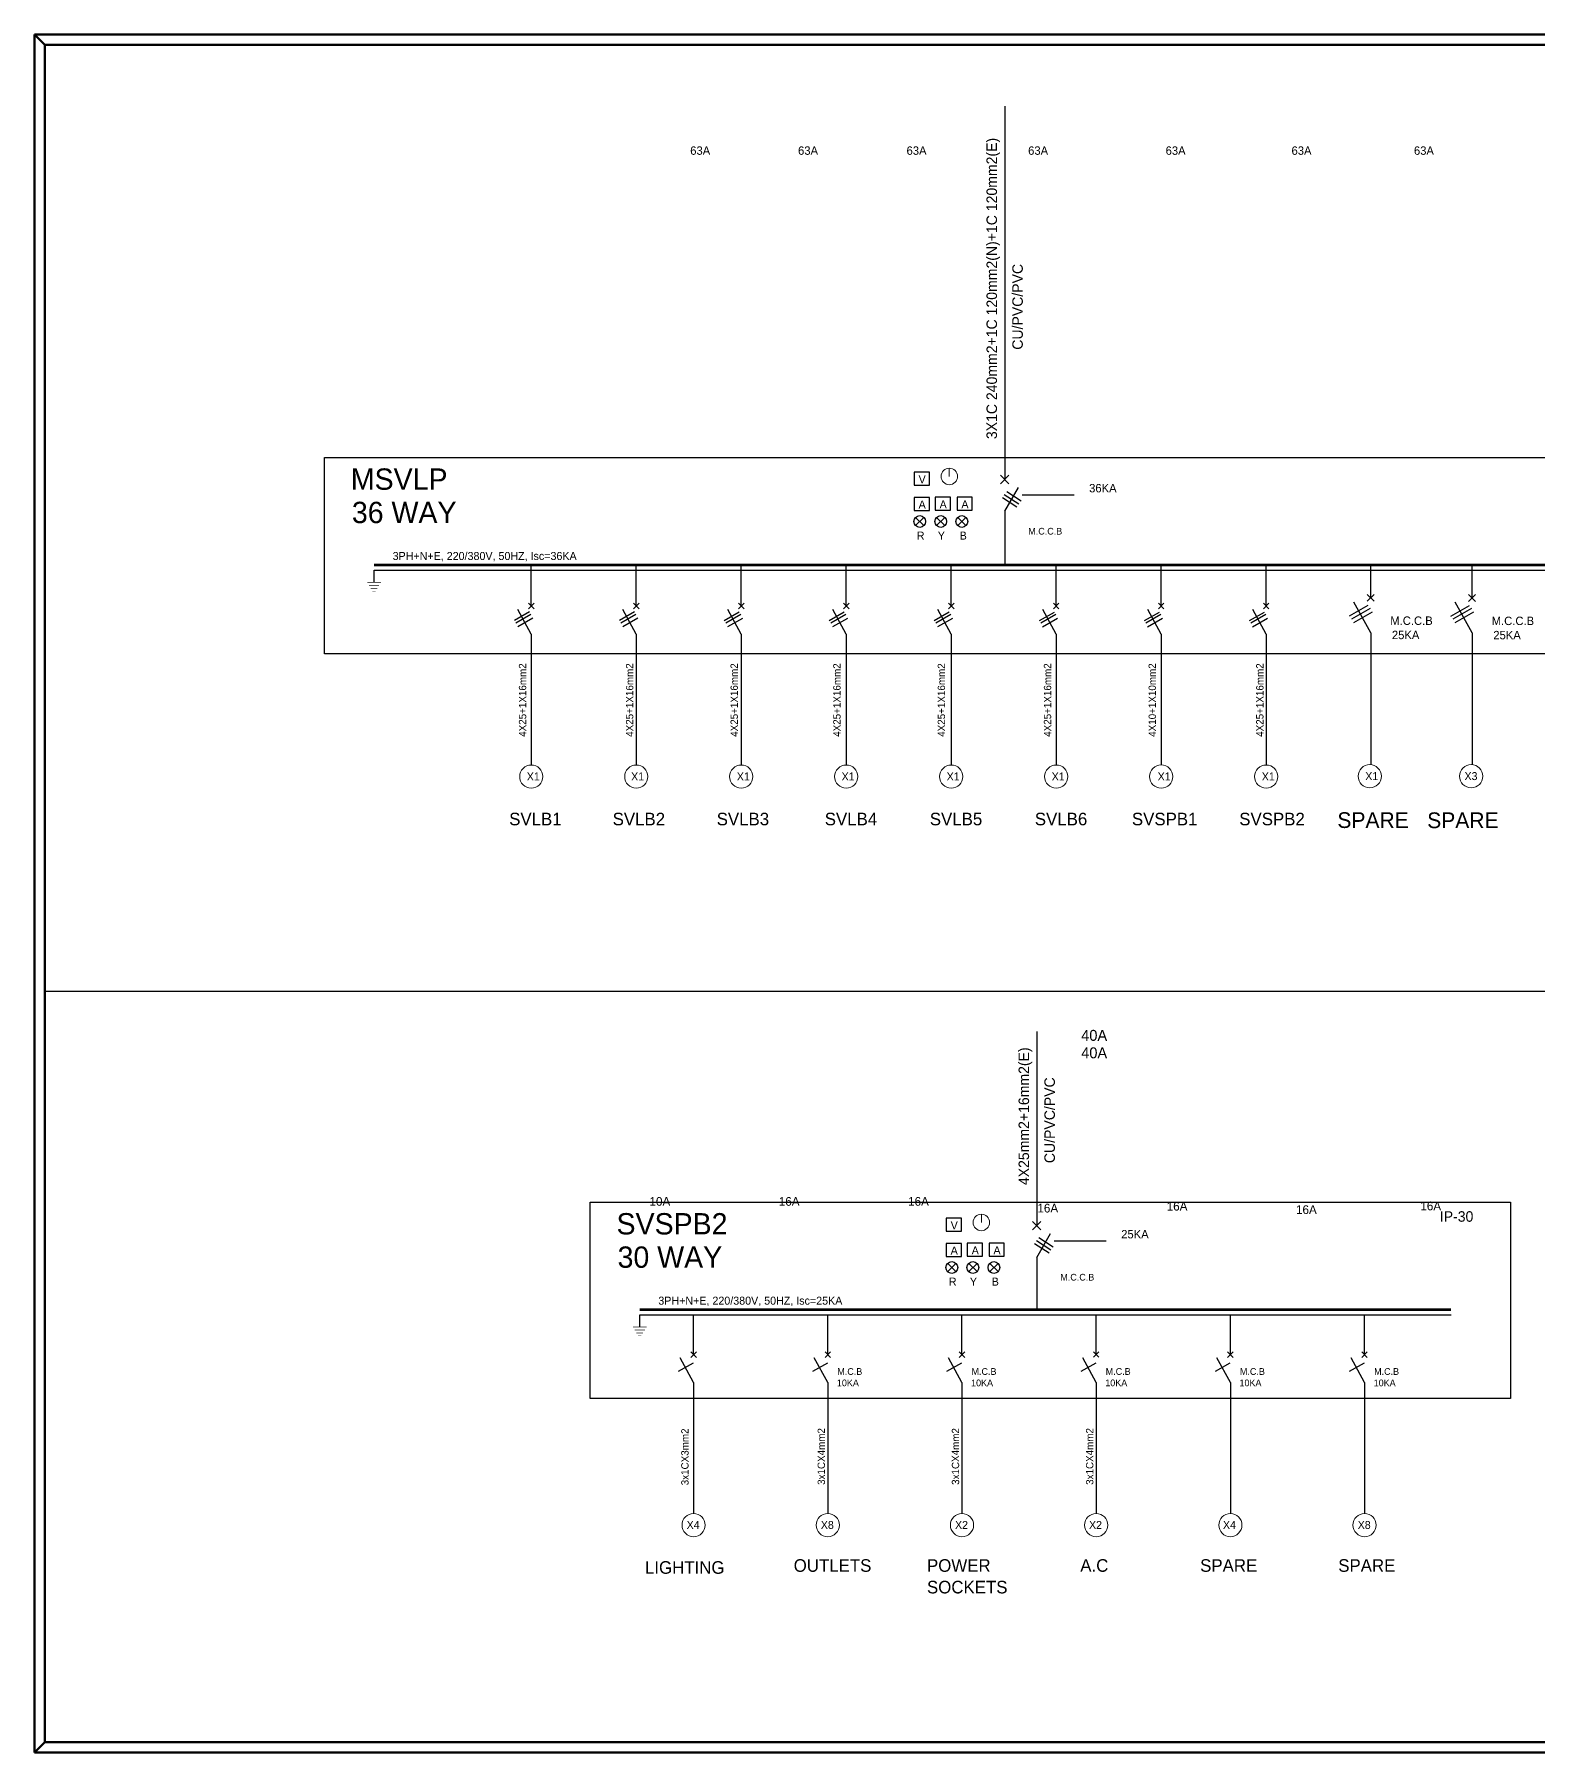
# Model space of a CAD drawing. Header units: millimetres. Extents: x -294 to -67, y -339 to 1001.
# Drawn here: x -294.1 to -235.7, y 49.6 to 116.3 of the extents above; entities that cross this region are included whole.
import ezdxf

# ---------------------------------------------------------------- set-up
doc = ezdxf.new("R2010")
doc.units = ezdxf.units.MM
doc.header["$LTSCALE"] = 500
doc.header["$MEASUREMENT"] = 0
for name, pattern in [('CENTER', [2, 1.25, -0.25, 0.25, -0.25]), ('CONTINUA', [0]), ('DASHED', [19.05, 12.7, -6.35])]:
    doc.linetypes.add(name, pattern=pattern)
for name, color, linetype in [('DETAIL', 4, 'Continuous'), ('E-BUSBAR', 2, 'Continuous'), ('E-L', 11, 'Continuous'), ('E-PANEL', 1, 'CENTER'), ('E-SLD', 4, 'Continuous'), ('E-T25', 3, 'Continuous'), ('E-TEXT', 3, 'Continuous'), ('E-WIRE', 4, 'CONTINUA'), ('WIRRING', 3, 'Continuous')]:
    doc.layers.add(name, color=color, linetype=linetype)
for name, color, linetype, lineweight in [('E-LTABLE', 3, 'Continuous', 0), ('PANEL SLD', 1, 'Continuous', 0), ('UG-BORDER', 20, 'Continuous', 80)]:
    doc.layers.add(name, color=color, linetype=linetype, lineweight=lineweight)
doc.styles.add('STENCIL', font='stencil.shx')

msp = doc.modelspace()

# ---------------------------------------------------------------- linework, layer by layer
at = {"color": 4, "ltscale": 0.5}
for points in [[(-259.368, 99.327), (-259.957, 99.327), (-259.957, 98.826), (-259.368, 98.826)], [(-259.368, 98.349), (-259.957, 98.349), (-259.957, 97.847), (-259.368, 97.847)], [(-258.552, 98.353), (-259.14, 98.353), (-259.14, 97.852), (-258.552, 97.852)], [(-257.707, 98.358), (-258.295, 98.358), (-258.295, 97.857), (-257.707, 97.857)], [(-258.124, 70.368), (-258.712, 70.368), (-258.712, 69.867), (-258.124, 69.867)], [(-258.124, 69.39), (-258.712, 69.39), (-258.712, 68.889), (-258.124, 68.889)], [(-257.307, 69.395), (-257.896, 69.395), (-257.896, 68.894), (-257.307, 68.894)], [(-256.462, 69.4), (-257.051, 69.4), (-257.051, 68.898), (-256.462, 68.898)]]:
    msp.add_lwpolyline(points, close=True, dxfattribs=at)
at = {"layer": 'DETAIL'}
for p, q in [((-274.824, 93.044, 0.004), (-274.824, 87.962, 0.004)), ((-270.748, 93.044, 0.004), (-270.748, 92.146, 0.004)), ((-262.596, 93.044, 0.004), (-262.596, 87.962, 0.004)), ((-258.52, 93.044, 0.004), (-258.52, 92.146, 0.004)), ((-254.444, 93.044, 0.004), (-254.444, 92.146, 0.004)), ((-250.368, 93.045, 0.004), (-250.368, 92.147, 0.004)), ((-246.292, 93.044, 0.004), (-246.292, 87.962, 0.004)), ((-242.234, 93.093, 0.004), (-242.234, 87.974, 0.004)), ((-238.297, 93.087, 0.004), (-238.296, 87.974, 0.004)), ((-270.748, 92.185, 0.004), (-270.748, 87.962, 0.004)), ((-258.52, 92.146, 0.004), (-258.52, 87.962, 0.004)), ((-254.444, 92.146, 0.004), (-254.444, 87.962, 0.004)), ((-250.368, 92.147, 0.004), (-250.368, 87.963, 0.004)), ((-268.522, 63.989, 0.004), (-268.522, 58.907, 0.004)), ((-263.312, 63.989, 0.004), (-263.312, 58.907, 0.004)), ((-258.102, 63.989, 0.004), (-258.102, 62.736, 0.004)), ((-252.892, 63.99, 0.004), (-252.892, 58.908, 0.004)), ((-247.682, 63.989, 0.004), (-247.682, 58.907, 0.004)), ((-242.472, 63.989, 0.004), (-242.472, 58.907, 0.004)), ((-258.102, 62.736, 0.004), (-258.102, 58.907, 0.004))]:
    msp.add_line(p, q, dxfattribs=at)
at = {"layer": 'E-BUSBAR'}
for p, q in [((-280.929, 95.054, 0.004), (-280.929, 95.531, 0.004)), ((-270.614, 66.147, 0.004), (-270.614, 66.624, 0.004))]:
    msp.add_line(p, q, dxfattribs=at)
at = {"layer": 'E-BUSBAR', "linetype": 'DASHED'}
for p, q in [((-280.929, 95.531, 0.004), (-226.597, 95.531, 0.004)), ((-270.614, 66.624, 0.004), (-239.112, 66.624, 0.004))]:
    msp.add_line(p, q, dxfattribs=at)
at = {"layer": 'E-BUSBAR', "const_width": 0.0229, "elevation": 0.004}
for points in [[(-280.664, 95.054), (-281.193, 95.054)], [(-270.349, 66.147), (-270.878, 66.147)]]:
    msp.add_lwpolyline(points, dxfattribs=at)
at = {"layer": 'E-BUSBAR', "linetype": 'DASHED', "const_width": 0.0229, "elevation": 0.004}
for points in [[(-280.73, 94.939), (-281.127, 94.939)], [(-280.796, 94.825), (-281.061, 94.825)], [(-280.862, 94.71), (-280.995, 94.71)], [(-270.415, 66.032), (-270.812, 66.032)], [(-270.481, 65.918), (-270.746, 65.918)], [(-270.547, 65.803), (-270.68, 65.803)]]:
    msp.add_lwpolyline(points, dxfattribs=at)
at = {"layer": 'E-L', "color": 1}
for p, q in [((-259.902, 97.254, 0), (-259.58, 97.576, 0)), ((-259.58, 97.254, 0), (-259.902, 97.576, 0)), ((-258.658, 68.295, 0), (-258.335, 68.618, 0)), ((-258.335, 68.295, 0), (-258.658, 68.618, 0))]:
    msp.add_line(p, q, dxfattribs=at)
at = {"layer": 'E-L', "color": 2}
for p, q in [((-259.086, 97.254, 0), (-258.764, 97.576, 0)), ((-258.764, 97.254, 0), (-259.086, 97.576, 0)), ((-257.841, 68.295, 0), (-257.519, 68.618, 0)), ((-257.519, 68.295, 0), (-257.841, 68.618, 0))]:
    msp.add_line(p, q, dxfattribs=at)
at = {"layer": 'E-L', "color": 5}
for p, q in [((-258.269, 97.254, 0), (-257.947, 97.576, 0)), ((-257.947, 97.254, 0), (-258.269, 97.576, 0)), ((-257.025, 68.295, 0), (-256.702, 68.618, 0)), ((-256.702, 68.295, 0), (-257.025, 68.618, 0))]:
    msp.add_line(p, q, dxfattribs=at)
at = {"layer": 'E-L', "color": 1}
for centre in [(-259.741, 97.415, 0), (-258.497, 68.456, 0)]:
    msp.add_circle(centre, 0.228, dxfattribs=at)
at = {"layer": 'E-L', "color": 2}
for centre in [(-258.925, 97.415, 0), (-257.68, 68.456, 0)]:
    msp.add_circle(centre, 0.228, dxfattribs=at)
at = {"layer": 'E-L', "color": 5}
for centre in [(-258.108, 97.415, 0), (-256.864, 68.456, 0)]:
    msp.add_circle(centre, 0.228, dxfattribs=at)
at = {"layer": 'E-LTABLE'}
for p, q in [((-258.594, 99.484), (-258.594, 99.164)), ((-257.349, 70.525), (-257.349, 70.205))]:
    msp.add_line(p, q, dxfattribs=at)
for centre in [(-258.594, 99.164), (-257.349, 70.205)]:
    msp.add_circle(centre, 0.32, dxfattribs=at)
at = {"layer": 'E-PANEL', "color": 1, "linetype": 'CENTER', "ltscale": 4, "elevation": 0.004}
for points in [[(-282.856, 99.895), (-226.168, 99.895), (-226.168, 92.274), (-282.856, 92.274)], [(-272.541, 70.988), (-236.801, 70.988), (-236.801, 63.367), (-272.541, 63.367)]]:
    msp.add_lwpolyline(points, close=True, dxfattribs=at)
at = {"layer": 'E-SLD', "color": 2, "linetype": 'CONTINUA', "const_width": 0.104, "elevation": 0.004}
for points in [[(-226.597, 95.732), (-280.929, 95.732)], [(-239.112, 66.825), (-270.614, 66.825)]]:
    msp.add_lwpolyline(points, dxfattribs=at)
at = {"layer": 'E-TEXT', "elevation": 0.028}
for points in [[(-255.767, 98.453), (-253.748, 98.453)], [(-254.522, 69.494), (-252.504, 69.494)]]:
    msp.add_lwpolyline(points, dxfattribs=at)
at = {"layer": 'E-WIRE', "color": 4}
for p, q in [((-255.967, 97.968, 0.028), (-256.527, 98.33, 0.028)), ((-255.898, 98.091, 0.028), (-256.459, 98.453, 0.028)), ((-255.802, 98.205, 0.028), (-256.363, 98.567, 0.028)), ((-256.445, 97.81, 0.028), (-256.445, 95.784, 0.028)), ((-266.672, 94.131, 0.004), (-266.672, 95.679, 0.004)), ((-274.932, 94.024, 0.004), (-274.717, 94.239, 0.004)), ((-274.717, 94.024, 0.004), (-274.932, 94.239, 0.004)), ((-270.856, 94.024, 0.004), (-270.641, 94.239, 0.004)), ((-270.641, 94.024, 0.004), (-270.856, 94.239, 0.004)), ((-266.78, 94.024, 0.004), (-266.565, 94.239, 0.004)), ((-266.565, 94.024, 0.004), (-266.78, 94.239, 0.004)), ((-262.704, 94.024, 0.004), (-262.488, 94.239, 0.004)), ((-262.488, 94.024, 0.004), (-262.704, 94.239, 0.004)), ((-258.628, 94.024, 0.004), (-258.412, 94.239, 0.004)), ((-258.412, 94.024, 0.004), (-258.628, 94.239, 0.004)), ((-254.552, 94.024, 0.004), (-254.336, 94.239, 0.004)), ((-254.336, 94.024, 0.004), (-254.552, 94.239, 0.004)), ((-250.476, 94.025, 0.004), (-250.26, 94.24, 0.004)), ((-250.26, 94.025, 0.004), (-250.476, 94.24, 0.004)), ((-246.399, 94.024, 0.004), (-246.184, 94.239, 0.004)), ((-246.184, 94.024, 0.004), (-246.399, 94.239, 0.004)), ((-242.342, 94.151, 0.004), (-243.067, 93.738, 0.004)), ((-242.234, 93.093, 0.004), (-242.888, 94.29, 0.004)), ((-242.369, 94.318, 0.004), (-242.1, 94.587, 0.004)), ((-242.1, 94.318, 0.004), (-242.369, 94.587, 0.004)), ((-238.405, 94.144, 0.004), (-239.13, 93.732, 0.004)), ((-238.297, 93.087, 0.004), (-238.951, 94.283, 0.004)), ((-238.432, 94.311, 0.004), (-238.163, 94.581, 0.004)), ((-238.163, 94.311, 0.004), (-238.432, 94.581, 0.004)), ((-274.895, 93.903, 0.004), (-275.475, 93.573, 0.004)), ((-274.839, 93.801, 0.004), (-275.419, 93.471, 0.004)), ((-274.824, 93.044, 0.004), (-275.347, 94.001, 0.004)), ((-274.762, 93.66, 0.004), (-275.342, 93.33, 0.004)), ((-270.819, 93.903, 0.004), (-271.399, 93.573, 0.004)), ((-270.763, 93.801, 0.004), (-271.343, 93.471, 0.004)), ((-270.748, 93.044, 0.004), (-271.271, 94.001, 0.004)), ((-270.686, 93.66, 0.004), (-271.266, 93.33, 0.004)), ((-266.757, 93.895, 0.004), (-267.337, 93.565, 0.004)), ((-266.687, 93.801, 0.004), (-267.267, 93.471, 0.004)), ((-266.624, 93.652, 0.004), (-267.204, 93.322, 0.004)), ((-266.672, 93.044, 0.004), (-267.195, 94.001, 0.004)), ((-262.681, 93.895, 0.004), (-263.261, 93.565, 0.004)), ((-262.611, 93.801, 0.004), (-263.191, 93.471, 0.004)), ((-262.548, 93.652, 0.004), (-263.128, 93.322, 0.004)), ((-262.596, 93.044, 0.004), (-263.119, 94.001, 0.004)), ((-258.605, 93.895, 0.004), (-259.185, 93.565, 0.004)), ((-258.535, 93.801, 0.004), (-259.115, 93.471, 0.004)), ((-258.472, 93.652, 0.004), (-259.052, 93.322, 0.004)), ((-258.52, 93.044, 0.004), (-259.043, 94.001, 0.004)), ((-254.524, 93.887, 0.004), (-255.104, 93.557, 0.004)), ((-254.459, 93.801, 0.004), (-255.039, 93.471, 0.004)), ((-254.392, 93.644, 0.004), (-254.972, 93.314, 0.004)), ((-254.444, 93.044, 0.004), (-254.967, 94.001, 0.004)), ((-250.448, 93.888, 0.004), (-251.028, 93.558, 0.004)), ((-250.383, 93.801, 0.004), (-250.963, 93.471, 0.004)), ((-250.316, 93.645, 0.004), (-250.896, 93.315, 0.004)), ((-250.368, 93.045, 0.004), (-250.891, 94.002, 0.004)), ((-246.372, 93.887, 0.004), (-246.952, 93.557, 0.004)), ((-246.307, 93.801, 0.004), (-246.887, 93.471, 0.004)), ((-246.239, 93.644, 0.004), (-246.82, 93.314, 0.004)), ((-246.292, 93.044, 0.004), (-246.815, 94.001, 0.004)), ((-242.253, 94.039, 0.004), (-242.978, 93.626, 0.004)), ((-242.175, 93.897, 0.004), (-242.901, 93.485, 0.004)), ((-238.316, 94.032, 0.004), (-239.041, 93.62, 0.004)), ((-238.239, 93.891, 0.004), (-238.964, 93.479, 0.004)), ((-266.672, 93.044, 0.004), (-266.672, 87.962, 0.004)), ((-254.722, 69.009, 0.028), (-255.283, 69.372, 0.028)), ((-254.653, 69.133, 0.028), (-255.214, 69.495, 0.028)), ((-254.557, 69.247, 0.028), (-255.118, 69.609, 0.028)), ((-255.201, 68.851, 0.028), (-255.201, 66.825, 0.028)), ((-268.536, 64.746, 0.004), (-269.116, 64.416, 0.004)), ((-268.522, 63.989, 0.004), (-269.045, 64.946, 0.004)), ((-268.629, 64.969, 0.004), (-268.414, 65.184, 0.004)), ((-268.414, 64.969, 0.004), (-268.629, 65.184, 0.004)), ((-263.327, 64.746, 0.004), (-263.907, 64.416, 0.004)), ((-263.312, 63.989, 0.004), (-263.835, 64.946, 0.004)), ((-263.419, 64.969, 0.004), (-263.204, 65.184, 0.004)), ((-263.204, 64.969, 0.004), (-263.419, 65.184, 0.004)), ((-258.117, 64.746, 0.004), (-258.697, 64.416, 0.004)), ((-258.102, 63.989, 0.004), (-258.625, 64.946, 0.004)), ((-258.21, 64.969, 0.004), (-257.994, 65.184, 0.004)), ((-257.994, 64.969, 0.004), (-258.21, 65.184, 0.004)), ((-252.907, 64.747, 0.004), (-253.487, 64.417, 0.004)), ((-252.892, 63.99, 0.004), (-253.415, 64.947, 0.004)), ((-253, 64.97, 0.004), (-252.784, 65.185, 0.004)), ((-252.784, 64.97, 0.004), (-253, 65.185, 0.004)), ((-247.697, 64.746, 0.004), (-248.277, 64.416, 0.004)), ((-247.682, 63.989, 0.004), (-248.205, 64.946, 0.004)), ((-247.79, 64.969, 0.004), (-247.574, 65.184, 0.004)), ((-247.574, 64.969, 0.004), (-247.79, 65.184, 0.004)), ((-242.487, 64.746, 0.004), (-243.067, 64.416, 0.004)), ((-242.472, 63.989, 0.004), (-242.995, 64.946, 0.004)), ((-242.58, 64.969, 0.004), (-242.365, 65.184, 0.004)), ((-242.365, 64.969, 0.004), (-242.58, 65.184, 0.004))]:
    msp.add_line(p, q, dxfattribs=at)
at = {"layer": 'E-WIRE', "color": 4, "elevation": 0.028}
for points in [[(-256.445, 113.543), (-256.445, 99.043)], [(-255.201, 77.624), (-255.201, 70.084)]]:
    msp.add_lwpolyline(points, dxfattribs=at)
at = {"layer": 'PANEL SLD'}
for centre in [(-274.824, 87.512, 0.004), (-270.748, 87.512, 0.004), (-266.672, 87.512, 0.004), (-262.596, 87.512, 0.004), (-258.52, 87.512, 0.004), (-254.444, 87.512, 0.004), (-250.368, 87.513, 0.004), (-246.292, 87.512, 0.004), (-242.27, 87.526, 0.004), (-238.333, 87.526, 0.004), (-268.522, 58.457, 0.004), (-263.312, 58.457, 0.004), (-258.102, 58.457, 0.004), (-252.892, 58.458, 0.004), (-247.682, 58.457, 0.004), (-242.472, 58.457, 0.004)]:
    msp.add_circle(centre, 0.45, dxfattribs=at)
at = {"layer": 'UG-BORDER'}
for p, q in [((-294.116, 116.325), (-294.116, 49.625)), ((-294.116, 49.625), (-294.116, 116.325)), ((-198.116, 116.325), (-294.116, 116.325)), ((-294.116, 116.325), (-293.712, 115.92)), ((-293.712, 115.92), (-293.712, 50.029)), ((-198.521, 115.92), (-293.712, 115.92)), ((-294.116, 49.625), (-293.712, 50.029)), ((-293.712, 50.029), (-198.521, 50.029)), ((-294.116, 49.625), (-198.116, 49.625))]:
    msp.add_line(p, q, dxfattribs=at)
at = {"layer": 'WIRRING', "color": 4}
for p, q in [((-256.282, 98.88, 0.028), (-256.609, 99.207, 0.028)), ((-256.609, 98.88, 0.028), (-256.282, 99.207, 0.028)), ((-256.445, 97.81, 0.028), (-255.911, 98.735, 0.028)), ((-274.824, 94.131, 0.004), (-274.824, 95.679, 0.004)), ((-270.748, 94.131, 0.004), (-270.748, 95.679, 0.004)), ((-262.596, 94.131, 0.004), (-262.596, 95.679, 0.004)), ((-258.52, 94.131, 0.004), (-258.52, 95.679, 0.004)), ((-254.444, 94.131, 0.004), (-254.444, 95.679, 0.004)), ((-250.368, 94.132, 0.004), (-250.368, 95.68, 0.004)), ((-246.292, 94.131, 0.004), (-246.292, 95.679, 0.004)), ((-242.234, 94.452, 0.004), (-242.234, 95.679, 0.004)), ((-238.297, 94.446, 0.004), (-238.297, 95.679, 0.004)), ((-255.037, 69.921, 0.028), (-255.364, 70.248, 0.028)), ((-255.364, 69.921, 0.028), (-255.037, 70.248, 0.028)), ((-255.201, 68.851, 0.028), (-254.667, 69.776, 0.028)), ((-268.522, 65.077, 0.004), (-268.522, 66.624, 0.004)), ((-263.312, 65.077, 0.004), (-263.312, 66.624, 0.004)), ((-258.102, 65.077, 0.004), (-258.102, 66.624, 0.004)), ((-252.892, 65.077, 0.004), (-252.892, 66.625, 0.004)), ((-247.682, 65.077, 0.004), (-247.682, 66.624, 0.004)), ((-242.472, 65.077, 0.004), (-242.472, 66.624, 0.004))]:
    msp.add_line(p, q, dxfattribs=at)
at = {"layer": 'WIRRING', "linetype": 'CONTINUA'}
msp.add_line((-214.699, 79.176), (-293.712, 79.176), dxfattribs=at)

# ---------------------------------------------------------------- texts
at = {"layer": 'E-T25', "style": 'STENCIL'}
for s, height, p in [('63A', 0.3261, (-268.653, 111.65, 9437.806)), ('63A', 0.3261, (-264.466, 111.65, 9437.806)), ('63A', 0.3261, (-260.254, 111.65, 9437.806)), ('63A', 0.3261, (-255.534, 111.65, 9437.806)), ('63A', 0.3261, (-250.197, 111.65, 9437.806)), ('63A', 0.3261, (-245.308, 111.65, 9437.806)), ('63A', 0.3261, (-240.556, 111.65, 9437.806)), ('36KA', 0.3261, (-253.166, 98.546, 0.028)), ('M.C.C.B', 0.2609, (-255.529, 96.907, 0.032)), ('M.C.C.B', 0.3261, (-241.474, 93.402, 0.004)), ('M.C.C.B', 0.3261, (-237.537, 93.395, 0.004)), ('25KA', 0.3261, (-241.411, 92.848, -0.004)), ('25KA', 0.3261, (-237.474, 92.842, -0.004)), ('10A', 0.3391, (-270.235, 70.853, 9815.318)), ('16A', 0.3391, (-265.215, 70.853, 9815.35)), ('16A', 0.3391, (-260.195, 70.854, 9815.318)), ('16A', 0.3391, (-255.175, 70.592, 9815.318)), ('16A', 0.3391, (-250.155, 70.665, 9815.318)), ('16A', 0.3391, (-245.135, 70.532, 9815.318)), ('16A', 0.3391, (-240.308, 70.676, 9815.318)), ('IP-30', 0.4076, (-239.551, 70.233)), ('25KA', 0.3261, (-251.921, 69.587, 0.028)), ('M.C.C.B', 0.2609, (-254.284, 67.949, 0.032)), ('10KA', 0.2609, (-262.959, 63.847, -0.002)), ('M.C.B', 0.2609, (-262.942, 64.289, 0.004)), ('10KA', 0.2609, (-257.749, 63.847, -0.002)), ('M.C.B', 0.2609, (-257.732, 64.289, 0.004)), ('10KA', 0.2609, (-252.539, 63.848, -0.002)), ('M.C.B', 0.2609, (-252.522, 64.29, 0.004)), ('10KA', 0.2609, (-247.329, 63.847, -0.002)), ('M.C.B', 0.2609, (-247.312, 64.289, 0.004)), ('10KA', 0.2609, (-242.119, 63.847, -0.002)), ('M.C.B', 0.2609, (-242.102, 64.289, 0.004))]:
    msp.add_text(s, height=height, dxfattribs=at).set_placement(p)
at = {"layer": 'E-TEXT', "style": 'STENCIL'}
for s, height, p in [('3X1C 240mm2+1C 120mm2(N)+1C 120mm2(E) ', 0.40762, (-256.743, 100.613, 0.028)), ('CU/PVC/PVC', 0.4076, (-255.74, 104.083, 0.059)), ('4X25+1X16mm2', 0.28534, (-275.02, 89.057)), ('4X25+1X16mm2', 0.28534, (-270.864, 89.057)), ('4X25+1X16mm2', 0.28534, (-266.803, 89.057)), ('4X25+1X16mm2', 0.28534, (-262.816, 89.057)), ('4X25+1X16mm2', 0.28534, (-258.759, 89.057)), ('4X25+1X16mm2', 0.28534, (-254.639, 89.057)), ('4X10+1X10mm2', 0.28534, (-250.573, 89.057)), ('4X25+1X16mm2', 0.28534, (-246.396, 89.057)), ('4X25mm2+16mm2(E) ', 0.40762, (-255.498, 71.655, 0.028)), ('CU/PVC/PVC', 0.4076, (-254.495, 72.507, 0.059)), ('3x1CX3mm2', 0.2853, (-268.717, 60.002)), ('3x1CX4mm2', 0.2853, (-263.422, 60.018, -0.024)), ('3x1CX4mm2', 0.2853, (-258.212, 60.018, -0.024)), ('3x1CX4mm2', 0.2853, (-253.002, 60.019, -0.024))]:
    msp.add_text(s, height=height, rotation=90, dxfattribs=at).set_placement(p)
at = {"layer": 'E-TEXT', "color": 6, "style": 'STENCIL'}
for s, height, p in [('MSVLP', 0.8282, (-281.83, 98.646, 0.004)), ('36 WAY', 0.8282, (-281.789, 97.352)), ('X1', 0.308, (-274.998, 87.364, 0.004)), ('X1', 0.308, (-270.948, 87.364, 0.004)), ('X1', 0.308, (-266.844, 87.364, 0.004)), ('X1', 0.308, (-262.776, 87.364, 0.004)), ('X1', 0.308, (-258.697, 87.364, 0.004)), ('X1', 0.308, (-254.619, 87.364, 0.004)), ('X1', 0.308, (-250.505, 87.364, 0.004)), ('X1', 0.308, (-246.463, 87.364, 0.004)), ('X1', 0.308, (-242.446, 87.378, 0.004)), ('X3', 0.308, (-238.592, 87.378, 0.004)), ('SVSPB2', 0.8282, (-271.515, 69.739, 0.004)), ('30 WAY', 0.8282, (-271.474, 68.445)), ('X4', 0.308, (-268.792, 58.309, 0.004)), ('X8', 0.308, (-263.582, 58.309, 0.004)), ('X2', 0.308, (-258.372, 58.309, 0.004)), ('X2', 0.308, (-253.17, 58.31, 0.004)), ('X4', 0.308, (-247.97, 58.309, 0.004)), ('X8', 0.308, (-242.738, 58.309, 0.004))]:
    msp.add_text(s, height=height, dxfattribs=at).set_placement(p)
at = {"layer": 'E-TEXT', "color": 4, "style": 'STENCIL'}
for s, p in [('V', (-259.787, 98.897, 0)), ('A', (-259.787, 97.918, 0)), ('A', (-258.971, 97.923, 0)), ('A', (-258.125, 97.928, 0)), ('V', (-258.542, 69.938, 0)), ('A', (-258.542, 68.96, 0)), ('A', (-257.726, 68.965, 0)), ('A', (-256.881, 68.969, 0))]:
    msp.add_text(s, height=0.311, dxfattribs=at).set_placement(p)
at = {"layer": 'E-TEXT', "style": 'STENCIL'}
for s, height, p in [('R', 0.311, (-259.858, 96.712, 0)), ('Y', 0.311, (-259.042, 96.712, 0)), ('B', 0.311, (-258.193, 96.712, 0)), (' 3PH+N+E, 220/380V, 50HZ, Isc=36KA', 0.31055, (-280.322, 95.921, 0.004)), ('40A', 0.4239, (-253.474, 77.255, 9815.313)), ('40A', 0.4239, (-253.474, 76.578, 9815.313)), ('R', 0.311, (-258.613, 67.753, 0)), ('Y', 0.311, (-257.797, 67.753, 0)), ('B', 0.311, (-256.949, 67.753, 0)), (' 3PH+N+E, 220/380V, 50HZ, Isc=25KA', 0.31055, (-270.007, 67.014, 0.004))]:
    msp.add_text(s, height=height, dxfattribs=at).set_placement(p)
at = {"layer": 'E-TEXT', "color": 7, "style": 'STENCIL'}
for s, height, p in [('SVLB1', 0.4891, (-275.682, 85.621)), ('SVLB2', 0.4891, (-271.665, 85.621)), ('SVLB3', 0.4891, (-267.626, 85.621)), ('SVLB4', 0.4891, (-263.431, 85.621)), ('SVLB5', 0.4891, (-259.352, 85.621)), ('SVLB6', 0.4891, (-255.274, 85.621)), ('SVSPB1', 0.4891, (-251.505, 85.621)), ('SVSPB2', 0.4891, (-247.337, 85.621)), ('SPARE', 0.6114, (-243.528, 85.518, 0.004)), ('SPARE', 0.6114, (-240.041, 85.512, 0.004)), ('LIGHTING', 0.4891, (-270.41, 56.567)), ('OUTLETS', 0.4891, (-264.636, 56.644)), ('POWER', 0.4891, (-259.461, 56.644, -0.024)), ('A.C', 0.4891, (-253.51, 56.645, -0.024)), ('SPARE', 0.4891, (-248.856, 56.644, -0.024)), ('SPARE', 0.4891, (-243.494, 56.644, -0.024)), ('SOCKETS', 0.4891, (-259.461, 55.805, -0.024))]:
    msp.add_text(s, height=height, dxfattribs=at).set_placement(p)

doc.saveas('drawing.dxf')
